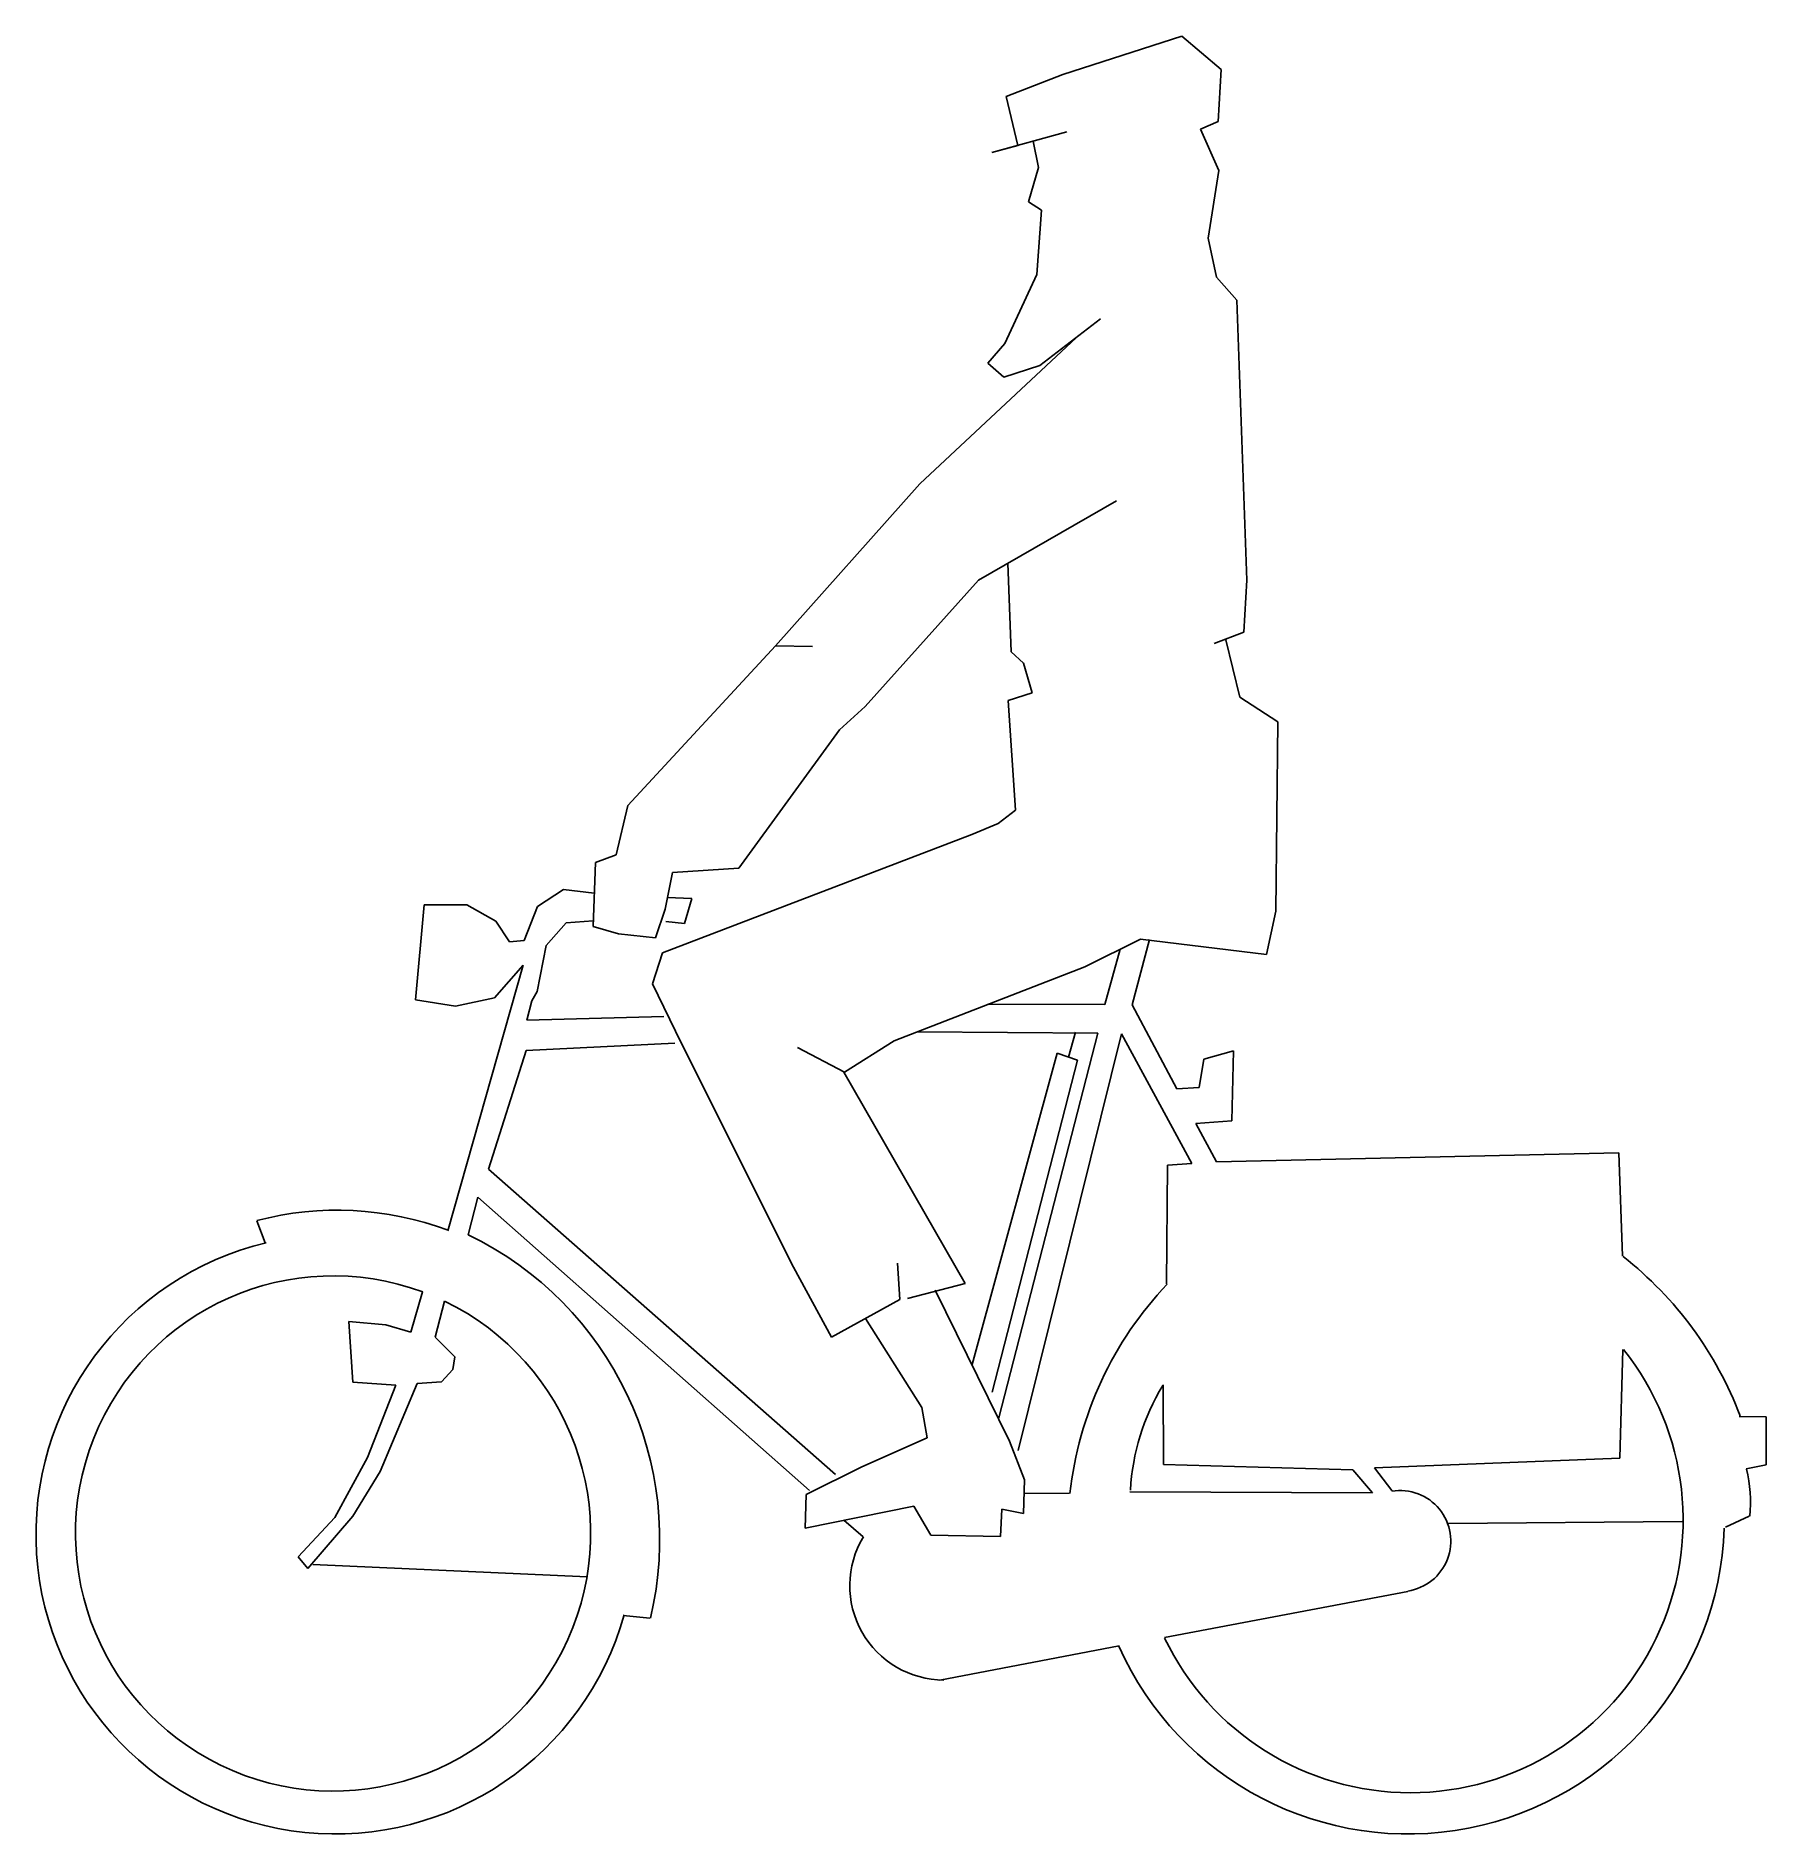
# Model space of a CAD drawing. Header units: millimetres. Extents: x -1534.66 to -1532.87, y 1792.76 to 1794.62.
import ezdxf

# ---------------------------------------------------------------- set-up
doc = ezdxf.new("R2010")
doc.units = ezdxf.units.MM
doc.header["$LTSCALE"] = 10
doc.layers.add('Humanos', color=2, linetype='Continuous')

msp = doc.modelspace()

# ---------------------------------------------------------------- linework, layer by layer
at = {"layer": 'Humanos'}
for p, q in [((-1533.5936, 1794.5807), (-1533.4705, 1794.6205)), ((-1533.4705, 1794.6205), (-1533.43, 1794.5858)), ((-1533.6523, 1794.5579), (-1533.5936, 1794.5807)), ((-1533.43, 1794.5858), (-1533.433, 1794.532)), ((-1533.64, 1794.5074), (-1533.6523, 1794.5579)), ((-1533.433, 1794.532), (-1533.4513, 1794.5241)), ((-1533.4513, 1794.5241), (-1533.4323, 1794.4814)), ((-1533.5896, 1794.5214), (-1533.6671, 1794.5001)), ((-1533.6671, 1794.5001), (-1533.64, 1794.5074)), ((-1533.6244, 1794.5119), (-1533.6187, 1794.4847)), ((-1533.6187, 1794.4847), (-1533.629, 1794.4492)), ((-1533.4323, 1794.4814), (-1533.4435, 1794.4115)), ((-1533.629, 1794.4492), (-1533.6158, 1794.4407)), ((-1533.6158, 1794.4407), (-1533.6206, 1794.3741)), ((-1533.4435, 1794.4115), (-1533.4347, 1794.3713)), ((-1533.6206, 1794.3741), (-1533.6537, 1794.3028)), ((-1533.4347, 1794.3713), (-1533.4138, 1794.3474)), ((-1533.4138, 1794.3474), (-1533.4035, 1794.0582)), ((-1533.6175, 1794.2799), (-1533.5545, 1794.3284)), ((-1533.7414, 1794.1578), (-1533.5794, 1794.3091)), ((-1533.6537, 1794.3028), (-1533.6712, 1794.2823)), ((-1533.6712, 1794.2823), (-1533.6547, 1794.268)), ((-1533.6547, 1794.268), (-1533.6175, 1794.2799)), ((-1533.8906, 1793.9903), (-1533.7414, 1794.1578)), ((-1533.538, 1794.1402), (-1533.6809, 1794.0582)), ((-1533.6471, 1793.9843), (-1533.6505, 1794.0758)), ((-1533.6809, 1794.0582), (-1533.7979, 1793.9276)), ((-1533.4035, 1794.0582), (-1533.4064, 1794.0044)), ((-1533.4064, 1794.0044), (-1533.4371, 1793.9929)), ((-1534.0433, 1793.8253), (-1533.8905, 1793.9903)), ((-1533.8905, 1793.9903), (-1533.8524, 1793.9896)), ((-1533.4251, 1793.9965), (-1533.4106, 1793.9373)), ((-1533.6341, 1793.9725), (-1533.6471, 1793.9843)), ((-1533.6254, 1793.9417), (-1533.6341, 1793.9725)), ((-1533.6502, 1793.9339), (-1533.6254, 1793.9417)), ((-1533.6425, 1793.8207), (-1533.6502, 1793.9339)), ((-1533.4106, 1793.9373), (-1533.3713, 1793.9119)), ((-1533.7979, 1793.9276), (-1533.8244, 1793.9037)), ((-1533.3713, 1793.9119), (-1533.3735, 1793.7163)), ((-1533.8244, 1793.9037), (-1533.9285, 1793.7607)), ((-1534.0553, 1793.7743), (-1534.0433, 1793.8253)), ((-1533.6603, 1793.8067), (-1533.6425, 1793.8207)), ((-1533.6878, 1793.7954), (-1533.6603, 1793.8067)), ((-1534.0073, 1793.6732), (-1533.6878, 1793.7954)), ((-1534.0789, 1793.7003), (-1534.0768, 1793.7666)), ((-1534.0768, 1793.7666), (-1534.0553, 1793.7743)), ((-1533.9971, 1793.7561), (-1534.0045, 1793.7181)), ((-1533.9285, 1793.7607), (-1533.9971, 1793.7561)), ((-1534.1097, 1793.7387), (-1534.1367, 1793.7209)), ((-1534.078, 1793.7348), (-1534.1097, 1793.7387)), ((-1534.0024, 1793.7303), (-1533.977, 1793.7293)), ((-1533.977, 1793.7293), (-1533.9846, 1793.7034)), ((-1534.2539, 1793.7228), (-1534.2627, 1793.6245)), ((-1534.2097, 1793.7226), (-1534.2539, 1793.7228)), ((-1534.1798, 1793.7058), (-1534.2097, 1793.7226)), ((-1534.1367, 1793.7209), (-1534.1503, 1793.6857)), ((-1534.0045, 1793.7181), (-1534.0146, 1793.6887)), ((-1533.3735, 1793.7163), (-1533.3831, 1793.6714)), ((-1534.1657, 1793.6846), (-1534.1798, 1793.7058)), ((-1534.107, 1793.7042), (-1534.1275, 1793.6808)), ((-1534.079, 1793.7061), (-1534.107, 1793.7042)), ((-1534.053, 1793.6926), (-1534.0789, 1793.7003)), ((-1534.0146, 1793.6887), (-1534.053, 1793.6926)), ((-1533.9846, 1793.7034), (-1534.004, 1793.7054)), ((-1534.1503, 1793.6857), (-1534.1657, 1793.6846)), ((-1534.1275, 1793.6808), (-1534.1369, 1793.6332)), ((-1534.0178, 1793.641), (-1534.0073, 1793.6732)), ((-1533.5133, 1793.6874), (-1533.571, 1793.6586)), ((-1533.5501, 1793.6196), (-1533.5342, 1793.677)), ((-1533.5039, 1793.6869), (-1533.5219, 1793.6194)), ((-1533.3831, 1793.6714), (-1533.5133, 1793.6874)), ((-1534.1513, 1793.6603), (-1534.2293, 1793.386)), ((-1534.1811, 1793.6267), (-1534.1513, 1793.6603)), ((-1533.571, 1793.6586), (-1533.7679, 1793.5822)), ((-1534.1369, 1793.6332), (-1534.1423, 1793.6234)), ((-1533.9882, 1793.58), (-1534.0178, 1793.641)), ((-1534.2627, 1793.6245), (-1534.2213, 1793.6179)), ((-1534.2213, 1793.6179), (-1534.1811, 1793.6267)), ((-1534.1423, 1793.6234), (-1534.1476, 1793.6037)), ((-1533.6711, 1793.6202), (-1533.5501, 1793.6196)), ((-1533.5219, 1793.6194), (-1533.4758, 1793.5326)), ((-1534.1476, 1793.6037), (-1534.006, 1793.6073)), ((-1533.9948, 1793.5798), (-1534.1482, 1793.5721)), ((-1533.8719, 1793.3484), (-1533.9882, 1793.58)), ((-1533.7679, 1793.5822), (-1533.8193, 1793.5499)), ((-1533.7442, 1793.5916), (-1533.5575, 1793.59)), ((-1533.5575, 1793.59), (-1533.6596, 1793.1926)), ((-1533.5328, 1793.5895), (-1533.6398, 1793.1589)), ((-1533.5876, 1793.5652), (-1533.5805, 1793.5911)), ((-1533.5328, 1793.5895), (-1533.4602, 1793.4553)), ((-1534.1482, 1793.5721), (-1534.1874, 1793.4496)), ((-1533.8193, 1793.5499), (-1533.8679, 1793.5753)), ((-1533.6873, 1793.2478), (-1533.5993, 1793.5694)), ((-1533.5783, 1793.5622), (-1533.6665, 1793.2192)), ((-1533.5993, 1793.5694), (-1533.5783, 1793.5622)), ((-1533.4527, 1793.5341), (-1533.448, 1793.5632)), ((-1533.448, 1793.5632), (-1533.4172, 1793.5719)), ((-1533.4172, 1793.5719), (-1533.4189, 1793.4995)), ((-1533.8199, 1793.5499), (-1533.6947, 1793.3316)), ((-1533.4758, 1793.5326), (-1533.4527, 1793.5341)), ((-1533.4189, 1793.4995), (-1533.4562, 1793.4969)), ((-1533.4562, 1793.4969), (-1533.4347, 1793.457)), ((-1533.4347, 1793.457), (-1533.019, 1793.4666)), ((-1533.019, 1793.4666), (-1533.0151, 1793.3597)), ((-1534.1874, 1793.4496), (-1533.8285, 1793.1339)), ((-1533.4854, 1793.4536), (-1533.4865, 1793.331)), ((-1533.4602, 1793.4553), (-1533.4854, 1793.4536)), ((-1534.2082, 1793.3818), (-1534.1983, 1793.4206)), ((-1534.1983, 1793.4206), (-1533.8556, 1793.1176)), ((-1534.4268, 1793.3961), (-1534.4181, 1793.3736)), ((-1533.8327, 1793.276), (-1533.8719, 1793.3484)), ((-1533.7646, 1793.3524), (-1533.7621, 1793.315)), ((-1534.2554, 1793.3228), (-1534.2675, 1793.281)), ((-1533.6947, 1793.3316), (-1533.7543, 1793.3159)), ((-1533.7255, 1793.3245), (-1533.6486, 1793.1685)), ((-1534.2424, 1793.2761), (-1534.2328, 1793.3133)), ((-1533.7621, 1793.315), (-1533.8327, 1793.276)), ((-1534.3317, 1793.2921), (-1534.3275, 1793.2294)), ((-1534.2934, 1793.2886), (-1534.3317, 1793.2921)), ((-1534.2675, 1793.281), (-1534.2934, 1793.2886)), ((-1533.7392, 1793.2032), (-1533.7975, 1793.2953)), ((-1534.2222, 1793.2555), (-1534.2424, 1793.2761)), ((-1533.0149, 1793.2634), (-1533.0177, 1793.1511)), ((-1534.2359, 1793.2297), (-1534.2241, 1793.2426)), ((-1534.2241, 1793.2426), (-1534.2222, 1793.2555)), ((-1534.3275, 1793.2294), (-1534.283, 1793.2264)), ((-1534.283, 1793.2264), (-1534.3122, 1793.1516)), ((-1534.2991, 1793.137), (-1534.2611, 1793.228)), ((-1534.2611, 1793.228), (-1534.2359, 1793.2297)), ((-1533.4898, 1793.2267), (-1533.4897, 1793.1444)), ((-1533.7338, 1793.1721), (-1533.7392, 1793.2032)), ((-1532.8944, 1793.1941), (-1532.8667, 1793.1937)), ((-1532.8667, 1793.1937), (-1532.8667, 1793.144)), ((-1533.8014, 1793.1421), (-1533.7338, 1793.1721)), ((-1533.6486, 1793.1685), (-1533.6332, 1793.1287)), ((-1534.3122, 1793.1516), (-1534.3461, 1793.0896)), ((-1533.0177, 1793.1511), (-1533.2716, 1793.141)), ((-1534.3274, 1793.0909), (-1534.2991, 1793.137)), ((-1533.859, 1793.1133), (-1533.8014, 1793.1421)), ((-1533.4897, 1793.1444), (-1533.2939, 1793.139)), ((-1533.2939, 1793.139), (-1533.2734, 1793.115)), ((-1533.2716, 1793.1411), (-1533.2534, 1793.1175)), ((-1532.8667, 1793.144), (-1532.8873, 1793.1398)), ((-1533.8599, 1793.0785), (-1533.859, 1793.1133)), ((-1533.6332, 1793.1287), (-1533.6341, 1793.0939)), ((-1533.587, 1793.1148), (-1533.6334, 1793.1144)), ((-1533.2734, 1793.115), (-1533.5242, 1793.116)), ((-1533.7477, 1793.1015), (-1533.8599, 1793.0785)), ((-1533.7302, 1793.0713), (-1533.7477, 1793.1015)), ((-1533.6565, 1793.0984), (-1533.6579, 1793.0701)), ((-1533.6341, 1793.0939), (-1533.6565, 1793.0984)), ((-1534.3461, 1793.0896), (-1534.3841, 1793.0489)), ((-1534.374, 1793.0369), (-1534.3274, 1793.0909)), ((-1533.8198, 1793.0869), (-1533.7999, 1793.0695)), ((-1533.1951, 1793.0835), (-1532.9535, 1793.0856)), ((-1532.884, 1793.0909), (-1532.9087, 1793.0798)), ((-1533.6579, 1793.0701), (-1533.7302, 1793.0713)), ((-1534.3841, 1793.0489), (-1534.374, 1793.0369)), ((-1534.3688, 1793.041), (-1534.0853, 1793.0284)), ((-1533.4885, 1792.9657), (-1533.237, 1793.0131)), ((-1534.0479, 1792.9885), (-1534.0206, 1792.9855)), ((-1533.7209, 1792.9216), (-1533.5355, 1792.957))]:
    msp.add_line(p, q, dxfattribs=at)
for centre, radius, start, end in [((-1534.3436, 1793.081), 0.3262, 69.4452, 104.7578), ((-1534.3453, 1793.0723), 0.3097, 103.392, 344.4333), ((-1534.3592, 1793.0671), 0.3489, 346.4977, 64.3675), ((-1533.2491, 1793.0601), 0.3802, 20.7132, 51.881), ((-1534.3479, 1793.0731), 0.2662, 69.639, 64.3501), ((-1533.216, 1793.074), 0.3724, 136.425, 173.7532), ((-1533.2343, 1793.0871), 0.2819, 205.6761, 38.6582), ((-1533.2917, 1793.1054), 0.2323, 148.7623, 176.9041), ((-1533.0316, 1793.105), 0.1488, 354.5396, 13.4749), ((-1533.2448, 1793.0653), 0.0522, 278.54, 99.4979), ((-1533.2369, 1793.0897), 0.3271, 204.0273, 358.0811), ((-1533.7164, 1793.0191), 0.0974, 148.7884, 269.9101)]:
    msp.add_arc(centre, radius, start, end, dxfattribs=at)

doc.saveas('drawing.dxf')
